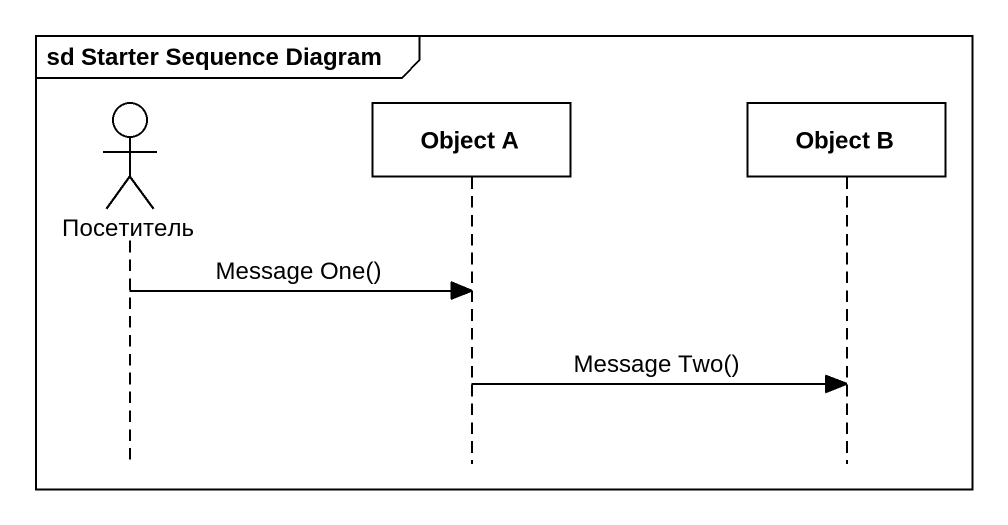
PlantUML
@startuml
mainframe sd Starter Sequence Diagram
hide footbox
actor Посетитель
participant "Object A" as Object_A
participant "Object B" as Object_B

Посетитель -> Object_A : Message One()
Object_A -> Object_B : Message Two()
@enduml
